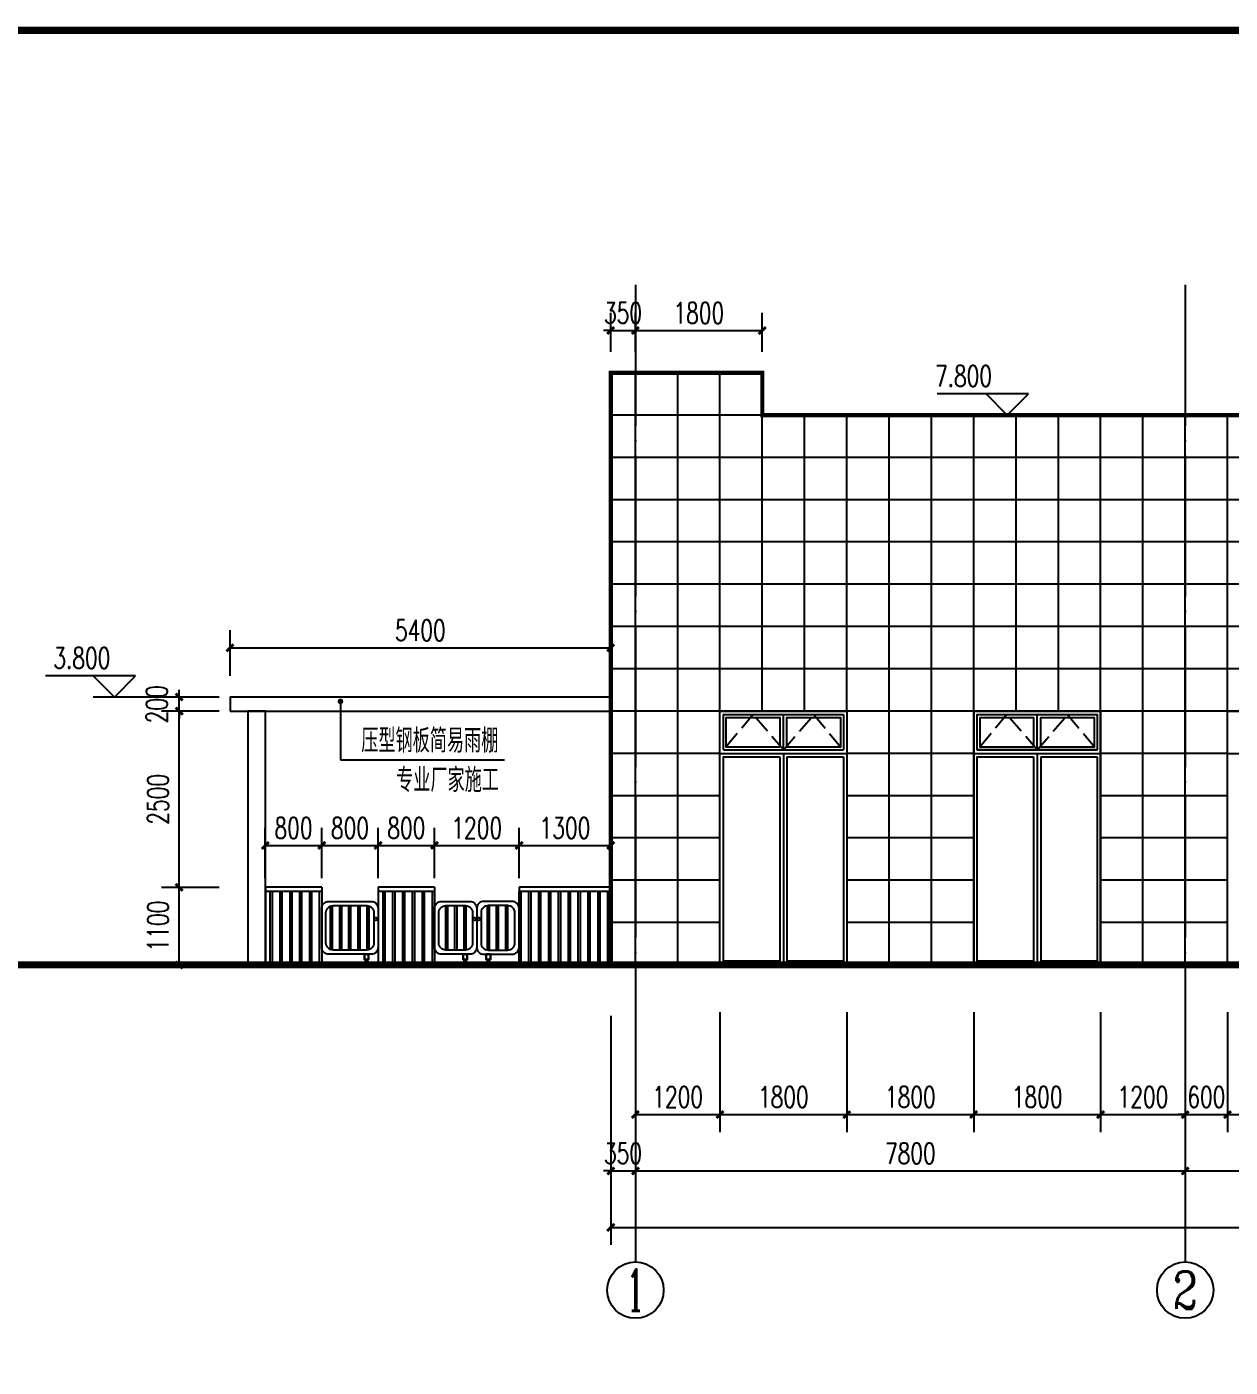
# Model space of a CAD drawing. Extents: x 63793 to 231107, y 20849 to 337643.
# Drawn here: x 134365 to 151437, y 188275 to 207292 of the extents above; entities that cross this region are included whole.
import ezdxf
from ezdxf.enums import TextEntityAlignment as Align

# ---------------------------------------------------------------- set-up
doc = ezdxf.new("R2010")
doc.units = 0
doc.header["$LTSCALE"] = 1000
doc.header["$MEASUREMENT"] = 0
doc.linetypes.add('DASH', pattern=[0.35, 0.25, -0.1])
doc.linetypes.add('DOTE', pattern=[2.42, 2, -0.2, 0.02, -0.2])
for name, color, linetype in [('AXIS', 3, 'Continuous'), ('AXIS_TEXT', 7, 'Continuous'), ('DIM_ELEV', 3, 'Continuous'), ('DIM_LEAD', 3, 'Continuous'), ('DOTE', 1, 'DOTE'), ('PUB_DIM', 3, 'Continuous'), ('PUB_TEXT', 7, 'Continuous'), ('PUB_TITLE', 4, 'Continuous'), ('S_E_STAIR', 4, 'Continuous'), ('SPACE_HATCH', 8, 'Continuous'), ('STAIR', 2, 'Continuous'), ('新块$0$WINDOW', 4, 'Continuous'), ('网格', 144, 'Continuous'), ('装修线', 153, 'Continuous')]:
    doc.layers.add(name, color=color, linetype=linetype)
doc.styles.add('_TCH_AXIS', font='COMPLEX', dxfattribs={"bigfont": 'GBCBIG'})
doc.styles.add('_TCH_DIM', font='SIMPLEX', dxfattribs={"bigfont": 'GBCBIG'})
doc.styles.add('_TCH_DIM_T3', font='SIMPLEX', dxfattribs={"width": 0.705882, "bigfont": 'GBCBIG'})
doc.styles.add('DIM_FONT', font='SIMPLEX', dxfattribs={"width": 0.7, "bigfont": 'GBCBIG'})
doc.dimstyles.new('_TCH_ARCH&&100', dxfattribs={"dimtxt": 297.5, "dimasz": 100, "dimexe": 250, "dimexo": 300, "dimgap": 100, "dimtad": 1, "dimdec": 0, "dimzin": 0, "dimdsep": 46, "dimtxsty": '_TCH_DIM_T3', "dimblk": 'ARCHTICK', "dimcen": 0.09, "dimclrt": 7, "dimazin": 2, "dimtfac": 1, "dimtdec": 0, "dimtix": 1, "dimtmove": 2, "dimatfit": 3, "dimfxl": 0, "dimtolj": 1, "dimtzin": 0, "dimarcsym": 0})
doc.dimstyles.new('DIMN', dxfattribs={"dimtxt": 300, "dimasz": 100, "dimexe": 250, "dimexo": 300, "dimgap": 150, "dimtad": 1, "dimdec": 0, "dimzin": 0, "dimdsep": 46, "dimtxsty": 'DIM_FONT', "dimblk": 'ARCHTICK', "dimcen": 0.09, "dimclrt": 7, "dimazin": 2, "dimtfac": 1, "dimtdec": 0, "dimtix": 1, "dimtmove": 2, "dimatfit": 3, "dimfxl": 0, "dimtolj": 1, "dimtzin": 0, "dimarcsym": 0})

# ---------------------------------------------------------------- blocks, each defined once
blk = doc.blocks.new('_ArchTick')
at = {"color": 0, "linetype": 'ByBlock', "const_width": 0.4}
blk.add_lwpolyline([(-0.5, -0.5), (0.5, 0.5)], dxfattribs=at)
blk = doc.blocks.new('*D1408')
at = {"layer": 'Defpoints', "color": 0, "transparency": 16777216}
for p in [(136527, 195083), (137394, 195083), (137394, 193983)]:
    blk.add_point(p, dxfattribs=at)
at = {"layer": 'PUB_DIM', "color": 0, "lineweight": -2, "transparency": 16777216}
for p, q in [((137094, 195083), (136277, 195083)), ((136527, 193983), (136527, 195083)), ((137094, 193983), (136277, 193983))]:
    blk.add_line(p, q, dxfattribs=at)
at = {"layer": 'PUB_DIM', "color": 0, "lineweight": -2, "transparency": 16777216, "xscale": 100, "yscale": 100, "zscale": 100}
for p, rotation in [((136527, 195083), 90), ((136527, 193983), 270)]:
    blk.add_blockref('_ArchTick', p, dxfattribs=dict(at, rotation=rotation))
at = {"layer": 'PUB_DIM', "color": 7, "transparency": 16777216, "insert": (136227, 194533), "char_height": 300, "attachment_point": 5, "rotation": 90, "style": 'DIM_FONT'}
blk.add_mtext('\\A1;1100', dxfattribs=at)
blk = doc.blocks.new('*D1409')
at = {"layer": 'Defpoints', "color": 0, "transparency": 16777216}
for p in [(136527, 197583), (137394, 197583), (137394, 195083)]:
    blk.add_point(p, dxfattribs=at)
at = {"layer": 'PUB_DIM', "color": 0, "lineweight": -2, "transparency": 16777216}
for p, q in [((137094, 197583), (136277, 197583)), ((136527, 195083), (136527, 197583)), ((137094, 195083), (136277, 195083))]:
    blk.add_line(p, q, dxfattribs=at)
at = {"layer": 'PUB_DIM', "color": 0, "lineweight": -2, "transparency": 16777216, "xscale": 100, "yscale": 100, "zscale": 100}
for p, rotation in [((136527, 197583), 90), ((136527, 195083), 270)]:
    blk.add_blockref('_ArchTick', p, dxfattribs=dict(at, rotation=rotation))
at = {"layer": 'PUB_DIM', "color": 7, "transparency": 16777216, "insert": (136227, 196333), "char_height": 300, "attachment_point": 5, "rotation": 90, "style": 'DIM_FONT'}
blk.add_mtext('\\A1;2500', dxfattribs=at)
blk = doc.blocks.new('*D1410')
at = {"layer": 'Defpoints', "color": 0, "transparency": 16777216}
for p in [(136527, 197783), (137394, 197783), (137394, 197583)]:
    blk.add_point(p, dxfattribs=at)
at = {"layer": 'PUB_DIM', "color": 0, "lineweight": -2, "transparency": 16777216}
for p, q in [((137094, 197783), (136277, 197783)), ((136527, 197783), (136527, 197883)), ((136527, 197583), (136527, 197783)), ((137094, 197583), (136277, 197583)), ((136527, 197583), (136527, 197483))]:
    blk.add_line(p, q, dxfattribs=at)
at = {"layer": 'PUB_DIM', "color": 0, "lineweight": -2, "transparency": 16777216, "xscale": 100, "yscale": 100, "zscale": 100}
for p, rotation in [((136527, 197783), 270), ((136527, 197583), 90)]:
    blk.add_blockref('_ArchTick', p, dxfattribs=dict(at, rotation=rotation))
at = {"layer": 'PUB_DIM', "color": 7, "transparency": 16777216, "insert": (136210, 197681), "char_height": 300, "attachment_point": 5, "rotation": 90, "style": 'DIM_FONT'}
blk.add_mtext('\\A1;200', dxfattribs=at)
blk = doc.blocks.new('*D708')
at = {"layer": 'Defpoints', "color": 0, "transparency": 16777216}
for p in [(144799, 202982), (142999, 202383), (144799, 202383)]:
    blk.add_point(p, dxfattribs=at)
at = {"layer": 'PUB_DIM', "color": 0, "lineweight": -2, "transparency": 16777216}
for p, q in [((142999, 202683), (142999, 203232)), ((144799, 202683), (144799, 203232)), ((142999, 202982), (144799, 202982))]:
    blk.add_line(p, q, dxfattribs=at)
at = {"layer": 'PUB_DIM', "color": 0, "lineweight": -2, "transparency": 16777216, "xscale": 100, "yscale": 100, "zscale": 100, "rotation": 180}
blk.add_blockref('_ArchTick', (142999, 202982), dxfattribs=at)
at = {"layer": 'PUB_DIM', "color": 0, "lineweight": -2, "transparency": 16777216, "xscale": 100, "yscale": 100, "zscale": 100}
blk.add_blockref('_ArchTick', (144799, 202982), dxfattribs=at)
at = {"layer": 'PUB_DIM', "color": 7, "transparency": 16777216, "insert": (143899, 203231), "char_height": 297.5, "attachment_point": 5, "style": '_TCH_DIM_T3'}
blk.add_mtext('\\A1;1800', dxfattribs=at)
blk = doc.blocks.new('*D709')
at = {"layer": 'Defpoints', "color": 0, "transparency": 16777216}
for p in [(142999, 202982), (142649, 202383), (142999, 202383)]:
    blk.add_point(p, dxfattribs=at)
at = {"layer": 'PUB_DIM', "color": 0, "lineweight": -2, "transparency": 16777216}
for p, q in [((142649, 202683), (142649, 203232)), ((142999, 202683), (142999, 203232)), ((142649, 202982), (142549, 202982)), ((142649, 202982), (142999, 202982)), ((142999, 202982), (143099, 202982))]:
    blk.add_line(p, q, dxfattribs=at)
at = {"layer": 'PUB_DIM', "color": 0, "lineweight": -2, "transparency": 16777216, "xscale": 100, "yscale": 100, "zscale": 100}
blk.add_blockref('_ArchTick', (142649, 202982), dxfattribs=at)
at = {"layer": 'PUB_DIM', "color": 0, "lineweight": -2, "transparency": 16777216, "xscale": 100, "yscale": 100, "zscale": 100, "rotation": 180}
blk.add_blockref('_ArchTick', (142999, 202982), dxfattribs=at)
at = {"layer": 'PUB_DIM', "color": 7, "transparency": 16777216, "insert": (142824, 203231), "char_height": 297.5, "attachment_point": 5, "style": '_TCH_DIM_T3'}
blk.add_mtext('\\A1;350', dxfattribs=at)
blk = doc.blocks.new('*D753')
at = {"layer": 'Defpoints', "color": 0, "transparency": 16777216}
for p in [(138549, 195678), (137749, 194911), (138549, 194911)]:
    blk.add_point(p, dxfattribs=at)
at = {"layer": 'PUB_DIM', "color": 0, "lineweight": -2, "transparency": 16777216}
for p, q in [((137749, 195211), (137749, 195928)), ((138549, 195211), (138549, 195928)), ((137749, 195678), (138549, 195678))]:
    blk.add_line(p, q, dxfattribs=at)
at = {"layer": 'PUB_DIM', "color": 0, "lineweight": -2, "transparency": 16777216, "xscale": 100, "yscale": 100, "zscale": 100, "rotation": 180}
blk.add_blockref('_ArchTick', (137749, 195678), dxfattribs=at)
at = {"layer": 'PUB_DIM', "color": 0, "lineweight": -2, "transparency": 16777216, "xscale": 100, "yscale": 100, "zscale": 100}
blk.add_blockref('_ArchTick', (138549, 195678), dxfattribs=at)
at = {"layer": 'PUB_DIM', "color": 7, "transparency": 16777216, "insert": (138149, 195926), "char_height": 297.5, "attachment_point": 5, "style": '_TCH_DIM_T3'}
blk.add_mtext('\\A1;800', dxfattribs=at)
blk = doc.blocks.new('*D754')
at = {"layer": 'Defpoints', "color": 0, "transparency": 16777216}
for p in [(139349, 195678), (138549, 194911), (139349, 194911)]:
    blk.add_point(p, dxfattribs=at)
at = {"layer": 'PUB_DIM', "color": 0, "lineweight": -2, "transparency": 16777216}
for p, q in [((138549, 195211), (138549, 195928)), ((139349, 195211), (139349, 195928)), ((138549, 195678), (139349, 195678))]:
    blk.add_line(p, q, dxfattribs=at)
at = {"layer": 'PUB_DIM', "color": 0, "lineweight": -2, "transparency": 16777216, "xscale": 100, "yscale": 100, "zscale": 100, "rotation": 180}
blk.add_blockref('_ArchTick', (138549, 195678), dxfattribs=at)
at = {"layer": 'PUB_DIM', "color": 0, "lineweight": -2, "transparency": 16777216, "xscale": 100, "yscale": 100, "zscale": 100}
blk.add_blockref('_ArchTick', (139349, 195678), dxfattribs=at)
at = {"layer": 'PUB_DIM', "color": 7, "transparency": 16777216, "insert": (138949, 195926), "char_height": 297.5, "attachment_point": 5, "style": '_TCH_DIM_T3'}
blk.add_mtext('\\A1;800', dxfattribs=at)
blk = doc.blocks.new('*D755')
at = {"layer": 'Defpoints', "color": 0, "transparency": 16777216}
for p in [(140149, 195678), (139349, 194911), (140149, 194911)]:
    blk.add_point(p, dxfattribs=at)
at = {"layer": 'PUB_DIM', "color": 0, "lineweight": -2, "transparency": 16777216}
for p, q in [((139349, 195211), (139349, 195928)), ((140149, 195211), (140149, 195928)), ((139349, 195678), (140149, 195678))]:
    blk.add_line(p, q, dxfattribs=at)
at = {"layer": 'PUB_DIM', "color": 0, "lineweight": -2, "transparency": 16777216, "xscale": 100, "yscale": 100, "zscale": 100, "rotation": 180}
blk.add_blockref('_ArchTick', (139349, 195678), dxfattribs=at)
at = {"layer": 'PUB_DIM', "color": 0, "lineweight": -2, "transparency": 16777216, "xscale": 100, "yscale": 100, "zscale": 100}
blk.add_blockref('_ArchTick', (140149, 195678), dxfattribs=at)
at = {"layer": 'PUB_DIM', "color": 7, "transparency": 16777216, "insert": (139749, 195926), "char_height": 297.5, "attachment_point": 5, "style": '_TCH_DIM_T3'}
blk.add_mtext('\\A1;800', dxfattribs=at)
blk = doc.blocks.new('*D756')
at = {"layer": 'Defpoints', "color": 0, "transparency": 16777216}
for p in [(141349, 195678), (140149, 194911), (141349, 194911)]:
    blk.add_point(p, dxfattribs=at)
at = {"layer": 'PUB_DIM', "color": 0, "lineweight": -2, "transparency": 16777216}
for p, q in [((140149, 195211), (140149, 195928)), ((141349, 195211), (141349, 195928)), ((140149, 195678), (141349, 195678))]:
    blk.add_line(p, q, dxfattribs=at)
at = {"layer": 'PUB_DIM', "color": 0, "lineweight": -2, "transparency": 16777216, "xscale": 100, "yscale": 100, "zscale": 100, "rotation": 180}
blk.add_blockref('_ArchTick', (140149, 195678), dxfattribs=at)
at = {"layer": 'PUB_DIM', "color": 0, "lineweight": -2, "transparency": 16777216, "xscale": 100, "yscale": 100, "zscale": 100}
blk.add_blockref('_ArchTick', (141349, 195678), dxfattribs=at)
at = {"layer": 'PUB_DIM', "color": 7, "transparency": 16777216, "insert": (140749, 195926), "char_height": 297.5, "attachment_point": 5, "style": '_TCH_DIM_T3'}
blk.add_mtext('\\A1;1200', dxfattribs=at)
blk = doc.blocks.new('*D757')
at = {"layer": 'Defpoints', "color": 0, "transparency": 16777216}
for p in [(142649, 195678), (141349, 194911), (142649, 194911)]:
    blk.add_point(p, dxfattribs=at)
at = {"layer": 'PUB_DIM', "color": 0, "lineweight": -2, "transparency": 16777216}
for p, q in [((141349, 195211), (141349, 195928)), ((142649, 195211), (142649, 195928)), ((141349, 195678), (142649, 195678))]:
    blk.add_line(p, q, dxfattribs=at)
at = {"layer": 'PUB_DIM', "color": 0, "lineweight": -2, "transparency": 16777216, "xscale": 100, "yscale": 100, "zscale": 100, "rotation": 180}
blk.add_blockref('_ArchTick', (141349, 195678), dxfattribs=at)
at = {"layer": 'PUB_DIM', "color": 0, "lineweight": -2, "transparency": 16777216, "xscale": 100, "yscale": 100, "zscale": 100}
blk.add_blockref('_ArchTick', (142649, 195678), dxfattribs=at)
at = {"layer": 'PUB_DIM', "color": 7, "transparency": 16777216, "insert": (141999, 195926), "char_height": 297.5, "attachment_point": 5, "style": '_TCH_DIM_T3'}
blk.add_mtext('\\A1;1300', dxfattribs=at)
blk = doc.blocks.new('*D758')
at = {"layer": 'Defpoints', "color": 0, "transparency": 16777216}
for p in [(142649, 198480), (137249, 197783), (142649, 197783)]:
    blk.add_point(p, dxfattribs=at)
at = {"layer": 'PUB_DIM', "color": 0, "lineweight": -2, "transparency": 16777216}
for p, q in [((137249, 198083), (137249, 198730)), ((142649, 198083), (142649, 198730)), ((137249, 198480), (142649, 198480))]:
    blk.add_line(p, q, dxfattribs=at)
at = {"layer": 'PUB_DIM', "color": 0, "lineweight": -2, "transparency": 16777216, "xscale": 100, "yscale": 100, "zscale": 100, "rotation": 180}
blk.add_blockref('_ArchTick', (137249, 198480), dxfattribs=at)
at = {"layer": 'PUB_DIM', "color": 0, "lineweight": -2, "transparency": 16777216, "xscale": 100, "yscale": 100, "zscale": 100}
blk.add_blockref('_ArchTick', (142649, 198480), dxfattribs=at)
at = {"layer": 'PUB_DIM', "color": 7, "transparency": 16777216, "insert": (139949, 198729), "char_height": 297.5, "attachment_point": 5, "style": '_TCH_DIM_T3'}
blk.add_mtext('\\A1;5400', dxfattribs=at)
blk = doc.blocks.new('*D1088')
at = {"layer": 'Defpoints', "color": 0, "transparency": 16777216}
for p in [(151399, 193613), (153199, 193613), (153199, 191859)]:
    blk.add_point(p, dxfattribs=at)
at = {"layer": 'PUB_DIM', "color": 0, "lineweight": -2, "transparency": 16777216}
for p, q in [((151399, 193313), (151399, 191609)), ((153199, 193313), (153199, 191609)), ((151399, 191859), (153199, 191859))]:
    blk.add_line(p, q, dxfattribs=at)
at = {"layer": 'PUB_DIM', "color": 0, "lineweight": -2, "transparency": 16777216, "xscale": 100, "yscale": 100, "zscale": 100, "rotation": 180}
blk.add_blockref('_ArchTick', (151399, 191859), dxfattribs=at)
at = {"layer": 'PUB_DIM', "color": 0, "lineweight": -2, "transparency": 16777216, "xscale": 100, "yscale": 100, "zscale": 100}
blk.add_blockref('_ArchTick', (153199, 191859), dxfattribs=at)
at = {"layer": 'PUB_DIM', "color": 7, "transparency": 16777216, "insert": (152299, 192107), "char_height": 297.5, "attachment_point": 5, "style": '_TCH_DIM_T3'}
blk.add_mtext('\\A1;1800', dxfattribs=at)
blk = doc.blocks.new('*D1089')
at = {"layer": 'Defpoints', "color": 0, "transparency": 16777216}
for p in [(150799, 193613), (151399, 193613), (151399, 191859)]:
    blk.add_point(p, dxfattribs=at)
at = {"layer": 'PUB_DIM', "color": 0, "lineweight": -2, "transparency": 16777216}
for p, q in [((150799, 193313), (150799, 191609)), ((151399, 193313), (151399, 191609)), ((150799, 191859), (150699, 191859)), ((150799, 191859), (151399, 191859)), ((151399, 191859), (151499, 191859))]:
    blk.add_line(p, q, dxfattribs=at)
at = {"layer": 'PUB_DIM', "color": 0, "lineweight": -2, "transparency": 16777216, "xscale": 100, "yscale": 100, "zscale": 100}
blk.add_blockref('_ArchTick', (150799, 191859), dxfattribs=at)
at = {"layer": 'PUB_DIM', "color": 0, "lineweight": -2, "transparency": 16777216, "xscale": 100, "yscale": 100, "zscale": 100, "rotation": 180}
blk.add_blockref('_ArchTick', (151399, 191859), dxfattribs=at)
at = {"layer": 'PUB_DIM', "color": 7, "transparency": 16777216, "insert": (151099, 192107), "char_height": 297.5, "attachment_point": 5, "style": '_TCH_DIM_T3'}
blk.add_mtext('\\A1;600', dxfattribs=at)
blk = doc.blocks.new('*D1090')
at = {"layer": 'Defpoints', "color": 0, "transparency": 16777216}
for p in [(149599, 193613), (150799, 193613), (150799, 191859)]:
    blk.add_point(p, dxfattribs=at)
at = {"layer": 'PUB_DIM', "color": 0, "lineweight": -2, "transparency": 16777216}
for p, q in [((149599, 193313), (149599, 191609)), ((150799, 193313), (150799, 191609)), ((149599, 191859), (150799, 191859))]:
    blk.add_line(p, q, dxfattribs=at)
at = {"layer": 'PUB_DIM', "color": 0, "lineweight": -2, "transparency": 16777216, "xscale": 100, "yscale": 100, "zscale": 100, "rotation": 180}
blk.add_blockref('_ArchTick', (149599, 191859), dxfattribs=at)
at = {"layer": 'PUB_DIM', "color": 0, "lineweight": -2, "transparency": 16777216, "xscale": 100, "yscale": 100, "zscale": 100}
blk.add_blockref('_ArchTick', (150799, 191859), dxfattribs=at)
at = {"layer": 'PUB_DIM', "color": 7, "transparency": 16777216, "insert": (150199, 192107), "char_height": 297.5, "attachment_point": 5, "style": '_TCH_DIM_T3'}
blk.add_mtext('\\A1;1200', dxfattribs=at)
blk = doc.blocks.new('*D1091')
at = {"layer": 'Defpoints', "color": 0, "transparency": 16777216}
for p in [(147799, 193613), (149599, 193613), (149599, 191859)]:
    blk.add_point(p, dxfattribs=at)
at = {"layer": 'PUB_DIM', "color": 0, "lineweight": -2, "transparency": 16777216}
for p, q in [((147799, 193313), (147799, 191609)), ((149599, 193313), (149599, 191609)), ((147799, 191859), (149599, 191859))]:
    blk.add_line(p, q, dxfattribs=at)
at = {"layer": 'PUB_DIM', "color": 0, "lineweight": -2, "transparency": 16777216, "xscale": 100, "yscale": 100, "zscale": 100, "rotation": 180}
blk.add_blockref('_ArchTick', (147799, 191859), dxfattribs=at)
at = {"layer": 'PUB_DIM', "color": 0, "lineweight": -2, "transparency": 16777216, "xscale": 100, "yscale": 100, "zscale": 100}
blk.add_blockref('_ArchTick', (149599, 191859), dxfattribs=at)
at = {"layer": 'PUB_DIM', "color": 7, "transparency": 16777216, "insert": (148699, 192107), "char_height": 297.5, "attachment_point": 5, "style": '_TCH_DIM_T3'}
blk.add_mtext('\\A1;1800', dxfattribs=at)
blk = doc.blocks.new('*D1092')
at = {"layer": 'Defpoints', "color": 0, "transparency": 16777216}
for p in [(145999, 193613), (147799, 193613), (147799, 191859)]:
    blk.add_point(p, dxfattribs=at)
at = {"layer": 'PUB_DIM', "color": 0, "lineweight": -2, "transparency": 16777216}
for p, q in [((145999, 193313), (145999, 191609)), ((147799, 193313), (147799, 191609)), ((145999, 191859), (147799, 191859))]:
    blk.add_line(p, q, dxfattribs=at)
at = {"layer": 'PUB_DIM', "color": 0, "lineweight": -2, "transparency": 16777216, "xscale": 100, "yscale": 100, "zscale": 100, "rotation": 180}
blk.add_blockref('_ArchTick', (145999, 191859), dxfattribs=at)
at = {"layer": 'PUB_DIM', "color": 0, "lineweight": -2, "transparency": 16777216, "xscale": 100, "yscale": 100, "zscale": 100}
blk.add_blockref('_ArchTick', (147799, 191859), dxfattribs=at)
at = {"layer": 'PUB_DIM', "color": 7, "transparency": 16777216, "insert": (146899, 192107), "char_height": 297.5, "attachment_point": 5, "style": '_TCH_DIM_T3'}
blk.add_mtext('\\A1;1800', dxfattribs=at)
blk = doc.blocks.new('*D1093')
at = {"layer": 'Defpoints', "color": 0, "transparency": 16777216}
for p in [(144199, 193613), (145999, 193613), (145999, 191859)]:
    blk.add_point(p, dxfattribs=at)
at = {"layer": 'PUB_DIM', "color": 0, "lineweight": -2, "transparency": 16777216}
for p, q in [((144199, 193313), (144199, 191609)), ((145999, 193313), (145999, 191609)), ((144199, 191859), (145999, 191859))]:
    blk.add_line(p, q, dxfattribs=at)
at = {"layer": 'PUB_DIM', "color": 0, "lineweight": -2, "transparency": 16777216, "xscale": 100, "yscale": 100, "zscale": 100, "rotation": 180}
blk.add_blockref('_ArchTick', (144199, 191859), dxfattribs=at)
at = {"layer": 'PUB_DIM', "color": 0, "lineweight": -2, "transparency": 16777216, "xscale": 100, "yscale": 100, "zscale": 100}
blk.add_blockref('_ArchTick', (145999, 191859), dxfattribs=at)
at = {"layer": 'PUB_DIM', "color": 7, "transparency": 16777216, "insert": (145099, 192107), "char_height": 297.5, "attachment_point": 5, "style": '_TCH_DIM_T3'}
blk.add_mtext('\\A1;1800', dxfattribs=at)
blk = doc.blocks.new('*D1094')
at = {"layer": 'Defpoints', "color": 0, "transparency": 16777216}
for p in [(142999, 193613), (144199, 193613), (144199, 191859)]:
    blk.add_point(p, dxfattribs=at)
at = {"layer": 'PUB_DIM', "color": 0, "lineweight": -2, "transparency": 16777216}
for p, q in [((142999, 193313), (142999, 191609)), ((144199, 193313), (144199, 191609)), ((142999, 191859), (144199, 191859))]:
    blk.add_line(p, q, dxfattribs=at)
at = {"layer": 'PUB_DIM', "color": 0, "lineweight": -2, "transparency": 16777216, "xscale": 100, "yscale": 100, "zscale": 100, "rotation": 180}
blk.add_blockref('_ArchTick', (142999, 191859), dxfattribs=at)
at = {"layer": 'PUB_DIM', "color": 0, "lineweight": -2, "transparency": 16777216, "xscale": 100, "yscale": 100, "zscale": 100}
blk.add_blockref('_ArchTick', (144199, 191859), dxfattribs=at)
at = {"layer": 'PUB_DIM', "color": 7, "transparency": 16777216, "insert": (143599, 192107), "char_height": 297.5, "attachment_point": 5, "style": '_TCH_DIM_T3'}
blk.add_mtext('\\A1;1200', dxfattribs=at)
blk = doc.blocks.new('*D1095')
at = {"layer": 'AXIS', "color": 0, "lineweight": -2, "transparency": 16777216}
for p, q in [((142649, 193259), (142649, 190809)), ((142999, 193259), (142999, 190809)), ((142649, 191059), (142549, 191059)), ((142649, 191059), (142999, 191059)), ((142999, 191059), (143099, 191059))]:
    blk.add_line(p, q, dxfattribs=at)
at = {"layer": 'Defpoints', "color": 0, "transparency": 16777216}
for p in [(142649, 193559), (142999, 193559), (142999, 191059)]:
    blk.add_point(p, dxfattribs=at)
at = {"layer": 'AXIS', "color": 0, "lineweight": -2, "transparency": 16777216, "xscale": 100, "yscale": 100, "zscale": 100}
blk.add_blockref('_ArchTick', (142649, 191059), dxfattribs=at)
at = {"layer": 'AXIS', "color": 0, "lineweight": -2, "transparency": 16777216, "xscale": 100, "yscale": 100, "zscale": 100, "rotation": 180}
blk.add_blockref('_ArchTick', (142999, 191059), dxfattribs=at)
at = {"layer": 'AXIS', "color": 7, "transparency": 16777216, "insert": (142824, 191307), "char_height": 297.5, "attachment_point": 5, "style": '_TCH_DIM_T3'}
blk.add_mtext('\\A1;350', dxfattribs=at)
blk = doc.blocks.new('*D1096')
at = {"layer": 'AXIS', "color": 0, "lineweight": -2, "transparency": 16777216}
for p, q in [((142999, 193259), (142999, 190809)), ((150799, 193259), (150799, 190809)), ((142999, 191059), (150799, 191059))]:
    blk.add_line(p, q, dxfattribs=at)
at = {"layer": 'Defpoints', "color": 0, "transparency": 16777216}
for p in [(142999, 193559), (150799, 193559), (150799, 191059)]:
    blk.add_point(p, dxfattribs=at)
at = {"layer": 'AXIS', "color": 0, "lineweight": -2, "transparency": 16777216, "xscale": 100, "yscale": 100, "zscale": 100, "rotation": 180}
blk.add_blockref('_ArchTick', (142999, 191059), dxfattribs=at)
at = {"layer": 'AXIS', "color": 0, "lineweight": -2, "transparency": 16777216, "xscale": 100, "yscale": 100, "zscale": 100}
blk.add_blockref('_ArchTick', (150799, 191059), dxfattribs=at)
at = {"layer": 'AXIS', "color": 7, "transparency": 16777216, "insert": (146899, 191307), "char_height": 297.5, "attachment_point": 5, "style": '_TCH_DIM_T3'}
blk.add_mtext('\\A1;7800', dxfattribs=at)
blk = doc.blocks.new('*D1097')
at = {"layer": 'AXIS', "color": 0, "lineweight": -2, "transparency": 16777216}
for p, q in [((150799, 193259), (150799, 190809)), ((158599, 193259), (158599, 190809)), ((150799, 191059), (158599, 191059))]:
    blk.add_line(p, q, dxfattribs=at)
at = {"layer": 'Defpoints', "color": 0, "transparency": 16777216}
for p in [(150799, 193559), (158599, 193559), (158599, 191059)]:
    blk.add_point(p, dxfattribs=at)
at = {"layer": 'AXIS', "color": 0, "lineweight": -2, "transparency": 16777216, "xscale": 100, "yscale": 100, "zscale": 100, "rotation": 180}
blk.add_blockref('_ArchTick', (150799, 191059), dxfattribs=at)
at = {"layer": 'AXIS', "color": 0, "lineweight": -2, "transparency": 16777216, "xscale": 100, "yscale": 100, "zscale": 100}
blk.add_blockref('_ArchTick', (158599, 191059), dxfattribs=at)
at = {"layer": 'AXIS', "color": 7, "transparency": 16777216, "insert": (154699, 191307), "char_height": 297.5, "attachment_point": 5, "style": '_TCH_DIM_T3'}
blk.add_mtext('\\A1;7800', dxfattribs=at)
blk = doc.blocks.new('*D1104')
at = {"layer": 'AXIS', "color": 0, "lineweight": -2, "transparency": 16777216}
for p, q in [((142649, 193259), (142649, 190009)), ((204549, 193259), (204549, 190009)), ((142649, 190259), (204549, 190259))]:
    blk.add_line(p, q, dxfattribs=at)
at = {"layer": 'Defpoints', "color": 0, "transparency": 16777216}
for p in [(142649, 193559), (204549, 193559), (204549, 190259)]:
    blk.add_point(p, dxfattribs=at)
at = {"layer": 'AXIS', "color": 0, "lineweight": -2, "transparency": 16777216, "xscale": 100, "yscale": 100, "zscale": 100, "rotation": 180}
blk.add_blockref('_ArchTick', (142649, 190259), dxfattribs=at)
at = {"layer": 'AXIS', "color": 0, "lineweight": -2, "transparency": 16777216, "xscale": 100, "yscale": 100, "zscale": 100}
blk.add_blockref('_ArchTick', (204549, 190259), dxfattribs=at)
at = {"layer": 'AXIS', "color": 7, "transparency": 16777216, "insert": (173599, 190507), "char_height": 297.5, "attachment_point": 5, "style": '_TCH_DIM_T3'}
blk.add_mtext('\\A1;61900', dxfattribs=at)

msp = doc.modelspace()

# ---------------------------------------------------------------- linework, layer by layer
for p, q in [((144799.3, 202383.4), (142649.3, 202383.4)), ((142649.3, 202383.4), (142649.3, 193983.4)), ((166049.3, 201783.4), (144799.3, 201783.4))]:
    msp.add_line(p, q)
at = {"const_width": 100}
msp.add_lwpolyline([(128438.5, 193983.4), (204549.3, 193983.4)], dxfattribs=at)
at = {"layer": 'AXIS'}
for p, q in [((142999.3, 193558.6), (142999.3, 189768.5)), ((150799.3, 193558.6), (150799.3, 189768.5))]:
    msp.add_line(p, q, dxfattribs=at)
for centre in [(142999.3, 189368.5), (150799.3, 189368.5)]:
    msp.add_circle(centre, 400, dxfattribs=at)
at = {"layer": 'DIM_ELEV'}
for p, q in [((148575.1, 202083.4), (147279, 202083.4)), ((148275.1, 201783.4), (147975.1, 202083.4)), ((148275.1, 201783.4), (148575.1, 202083.4)), ((135907.9, 198083.4), (134631.4, 198083.4)), ((135607.9, 197783.4), (135307.9, 198083.4)), ((135607.9, 197783.4), (135907.9, 198083.4)), ((136307.9, 197783.4), (135307.9, 197783.4))]:
    msp.add_line(p, q, dxfattribs=at)
at = {"layer": 'DIM_LEAD'}
for p, q in [((138814.6, 197721.5), (138814.6, 196890.7)), ((138814.6, 196890.7), (141144.2, 196890.7))]:
    msp.add_line(p, q, dxfattribs=at)
at = {"layer": 'DIM_LEAD', "const_width": 40}
msp.add_lwpolyline([(138814.6, 197741.5, 1), (138814.6, 197701.5, 1)], format="xyb", close=True, dxfattribs=at)
at = {"layer": 'DOTE', "linetype": 'DOTE'}
for p, q in [((142999.3, 203629.4), (142999.3, 192012.3)), ((150799.3, 203629.4), (150799.3, 192012.3))]:
    msp.add_line(p, q, dxfattribs=at)
at = {"layer": 'PUB_TITLE', "const_width": 100}
msp.add_lwpolyline([(127337.4, 167242.4), (213037.4, 167242.4), (213037.4, 207242.4), (127337.4, 207242.4)], close=True, dxfattribs=at)
at = {"layer": 'S_E_STAIR'}
for p, q in [((138549.3, 195083.4), (137749.3, 195083.4)), ((137749.3, 195083.4), (137749.3, 193983.4)), ((138549.3, 195023.4), (137749.3, 195023.4)), ((137819.3, 193983.4), (137819.3, 195023.4)), ((137849.3, 193983.4), (137849.3, 195023.4)), ((137959.3, 193983.4), (137959.3, 195023.4)), ((137989.3, 193983.4), (137989.3, 195023.4)), ((138099.3, 193983.4), (138099.3, 195023.4)), ((138129.3, 193983.4), (138129.3, 195023.4)), ((138239.3, 193983.4), (138239.3, 195023.4)), ((138269.3, 193983.4), (138269.3, 195023.4)), ((138379.3, 193983.4), (138379.3, 195023.4)), ((138409.3, 193983.4), (138409.3, 195023.4)), ((138519.3, 193983.4), (138519.3, 195023.4)), ((138549.3, 195083.4), (138549.3, 193983.4)), ((140149.3, 195083.4), (139349.3, 195083.4)), ((139349.3, 195083.4), (139349.3, 193983.4)), ((140149.3, 195023.4), (139349.3, 195023.4)), ((139419.3, 193983.4), (139419.3, 195023.4)), ((139449.3, 193983.4), (139449.3, 195023.4)), ((139559.3, 193983.4), (139559.3, 195023.4)), ((139589.3, 193983.4), (139589.3, 195023.4)), ((139699.3, 193983.4), (139699.3, 195023.4)), ((139729.3, 193983.4), (139729.3, 195023.4)), ((139839.3, 193983.4), (139839.3, 195023.4)), ((139869.3, 193983.4), (139869.3, 195023.4)), ((139979.3, 193983.4), (139979.3, 195023.4)), ((140009.3, 193983.4), (140009.3, 195023.4)), ((140119.3, 193983.4), (140119.3, 195023.4)), ((140149.3, 195083.4), (140149.3, 193983.4)), ((142649.3, 195083.4), (141349.3, 195083.4)), ((141349.3, 195083.4), (141349.3, 195023.4)), ((141349.3, 193983.4), (141349.3, 195023.4)), ((142649.3, 195023.4), (141349.3, 195023.4)), ((141379.3, 193983.4), (141379.3, 195023.4)), ((141489.3, 193983.4), (141489.3, 195023.4)), ((141519.3, 193983.4), (141519.3, 195023.4)), ((141629.3, 193983.4), (141629.3, 195023.4)), ((141659.3, 193983.4), (141659.3, 195023.4)), ((141769.3, 193983.4), (141769.3, 195023.4)), ((141799.3, 193983.4), (141799.3, 195023.4)), ((141909.3, 193983.4), (141909.3, 195023.4)), ((141939.3, 193983.4), (141939.3, 195023.4)), ((142049.3, 193983.4), (142049.3, 195023.4)), ((142079.3, 193983.4), (142079.3, 195023.4)), ((142189.3, 193983.4), (142189.3, 195023.4)), ((142219.3, 193983.4), (142219.3, 195023.4)), ((142329.3, 193983.4), (142329.3, 195023.4)), ((142359.3, 193983.4), (142359.3, 195023.4)), ((142469.3, 193983.4), (142469.3, 195023.4)), ((142499.3, 193983.4), (142499.3, 195023.4)), ((142609.3, 193983.4), (142609.3, 195023.4)), ((142639.3, 193983.4), (142639.3, 195023.4)), ((138674.3, 194193.9), (138674.3, 194817.1)), ((138704.3, 194193.4), (138704.3, 194823.4)), ((138804.3, 194193.4), (138804.3, 194823.4)), ((138834.3, 194193.4), (138834.3, 194823.4)), ((138934.3, 194193.4), (138934.3, 194823.4)), ((138964.3, 194193.4), (138964.3, 194823.4)), ((139064.3, 194193.4), (139064.3, 194823.4)), ((139094.3, 194193.4), (139094.3, 194823.4)), ((139194.3, 194193.4), (139194.3, 194823.4)), ((139224.3, 194193.9), (139224.3, 194817.1)), ((140309.3, 194193.4), (140309.3, 194823.4)), ((140339.3, 194193.4), (140339.3, 194823.4)), ((140439.3, 194193.4), (140439.3, 194823.4)), ((140469.3, 194193.4), (140469.3, 194823.4)), ((140569.3, 194193.4), (140569.3, 194823.4)), ((140599.3, 194193.9), (140599.3, 194823.4)), ((140899.3, 194193.9), (140899.3, 194823.4)), ((140929.3, 194193.4), (140929.3, 194823.4)), ((141029.3, 194193.4), (141029.3, 194823.4)), ((141059.3, 194193.4), (141059.3, 194823.4)), ((141159.3, 194193.4), (141159.3, 194823.4)), ((141189.3, 194193.4), (141189.3, 194823.4)), ((139154.3, 194133.4), (139154.3, 194058.4)), ((139169.3, 193983.4), (139169.3, 194058.4)), ((139199.3, 193983.4), (139199.3, 194058.4)), ((139214.3, 194133.4), (139214.3, 194058.4)), ((140554.3, 194133.4), (140554.3, 194058.4)), ((140569.3, 193983.4), (140569.3, 194058.4)), ((140599.3, 193983.4), (140599.3, 194058.4)), ((140614.3, 194133.4), (140614.3, 194058.4)), ((140884.3, 194133.4), (140884.3, 194058.4)), ((140899.3, 193983.4), (140899.3, 194058.4)), ((140929.3, 193983.4), (140929.3, 194058.4)), ((140944.3, 194133.4), (140944.3, 194058.4))]:
    msp.add_line(p, q, dxfattribs=at)
for points in [[(138649.3, 194883.4), (139249.3, 194883.4, -0.4142136), (139349.3, 194783.4), (139349.3, 194233.4, -0.4142136), (139249.3, 194133.4), (138649.3, 194133.4, -0.4142136), (138549.3, 194233.4), (138549.3, 194783.4, -0.4142136)], [(138709.3, 194823.4), (139189.3, 194823.4, -0.4142136), (139289.3, 194723.4), (139289.3, 194293.4, -0.4142136), (139189.3, 194193.4), (138709.3, 194193.4, -0.4142136), (138609.3, 194293.4), (138609.3, 194723.4, -0.4142136)], [(140249.3, 194883.4), (140649.3, 194883.4, -0.4142136), (140749.3, 194783.4), (140749.3, 194233.4, -0.4142136), (140649.3, 194133.4), (140249.3, 194133.4, -0.4142136), (140149.3, 194233.4), (140149.3, 194783.4, -0.4142136)], [(140309.3, 194823.4), (140589.3, 194823.4, -0.4142136), (140689.3, 194723.4), (140689.3, 194293.4, -0.4142136), (140589.3, 194193.4), (140309.3, 194193.4, -0.4142136), (140209.3, 194293.4), (140209.3, 194723.4, -0.4142136)], [(141249.3, 194883.4), (140849.3, 194883.4, 0.4142136), (140749.3, 194783.4), (140749.3, 194233.4, 0.4142136), (140849.3, 194133.4), (141249.3, 194133.4, 0.4142136), (141349.3, 194233.4), (141349.3, 194783.4, 0.4142136)], [(141189.3, 194823.4), (140909.3, 194823.4, 0.4142136), (140809.3, 194723.4), (140809.3, 194293.4, 0.4142136), (140909.3, 194193.4), (141189.3, 194193.4, 0.4142136), (141289.3, 194293.4), (141289.3, 194723.4, 0.4142136)]]:
    msp.add_lwpolyline(points, format="xyb", close=True, dxfattribs=at)
for points in [[(139154.3, 194133.4), (139154.3, 194058.4)], [(139214.3, 194058.4), (139214.3, 194133.4)], [(140554.3, 194133.4), (140554.3, 194058.4)], [(140614.3, 194058.4), (140614.3, 194133.4)], [(140884.3, 194058.4), (140884.3, 194133.4)], [(140944.3, 194133.4), (140944.3, 194058.4)]]:
    msp.add_lwpolyline(points, dxfattribs=at)
for points in [[(139154.3, 194133.4), (139214.3, 194133.4), (139214.3, 194058.4), (139154.3, 194058.4)], [(139169.3, 194058.4), (139199.3, 194058.4), (139199.3, 193983.4), (139169.3, 193983.4)], [(140554.3, 194133.4), (140614.3, 194133.4), (140614.3, 194058.4), (140554.3, 194058.4)], [(140569.3, 194058.4), (140599.3, 194058.4), (140599.3, 193983.4), (140569.3, 193983.4)], [(140944.3, 194133.4), (140884.3, 194133.4), (140884.3, 194058.4), (140944.3, 194058.4)], [(140929.3, 194058.4), (140899.3, 194058.4), (140899.3, 193983.4), (140929.3, 193983.4)]]:
    msp.add_lwpolyline(points, close=True, dxfattribs=at)
for centre in [(139318.6, 194633.4), (140718.6, 194633.4), (140780, 194633.4)]:
    msp.add_circle(centre, 20, dxfattribs=at)
at = {"layer": 'SPACE_HATCH', "linetype": 'DASH'}
for points in [[(145099.3, 197033.4), (144669.3, 197533.4), (144249.3, 197033.4)], [(145099.3, 197033.4), (145529.3, 197533.4), (145949.3, 197033.4)], [(148699.3, 197033.4), (148269.3, 197533.4), (147849.3, 197033.4)], [(148699.3, 197033.4), (149129.3, 197533.4), (149549.3, 197033.4)]]:
    msp.add_lwpolyline(points, dxfattribs=at)
at = {"layer": 'STAIR', "color": 0}
for points in [[(137249.3, 197583.4), (142649.3, 197583.4), (142649.3, 197783.4), (137249.3, 197783.4)], [(137499.3, 193983.4), (137749.3, 193983.4), (137749.3, 197583.4), (137499.3, 197583.4)]]:
    msp.add_lwpolyline(points, close=True, dxfattribs=at)
at = {"layer": '新块$0$WINDOW'}
for p, q in [((145099.3, 197033.4), (145099.3, 197533.4)), ((145949.3, 197533.4), (145949.3, 197033.4)), ((145999.3, 197583.4), (145999.3, 193983.4)), ((145999.3, 197583.4), (145999.3, 193983.4)), ((147799.3, 197583.4), (147799.3, 193983.4)), ((148699.3, 197033.4), (148699.3, 197533.4)), ((149549.3, 197533.4), (149549.3, 197033.4)), ((149599.3, 197583.4), (149599.3, 193983.4)), ((144249.3, 197033.4), (145049.3, 197033.4)), ((144249.3, 197033.4), (145949.3, 197033.4)), ((147849.3, 197033.4), (148649.3, 197033.4)), ((147849.3, 197033.4), (149549.3, 197033.4)), ((144199.3, 196983.4), (145999.3, 196983.4)), ((145049.3, 196933.4), (145049.3, 194033.4)), ((145099.3, 196983.4), (145099.3, 194033.4)), ((145149.3, 196933.4), (145149.3, 194033.4)), ((145949.3, 196933.4), (145949.3, 194033.4)), ((147799.3, 196983.4), (149599.3, 196983.4)), ((148649.3, 196933.4), (148649.3, 194033.4)), ((148699.3, 196983.4), (148699.3, 194033.4)), ((148749.3, 196933.4), (148749.3, 194033.4)), ((149549.3, 196933.4), (149549.3, 194033.4)), ((151399.3, 196983.4), (153199.3, 196983.4)), ((145049.3, 195133.4), (145049.3, 194033.4)), ((145099.3, 195133.4), (145099.3, 193983.4)), ((145949.3, 195133.4), (145949.3, 194033.4)), ((148649.3, 195133.4), (148649.3, 194033.4)), ((148699.3, 195133.4), (148699.3, 193983.4)), ((149549.3, 195133.4), (149549.3, 194033.4)), ((145999.3, 193983.4), (144199.3, 193983.4)), ((145049.3, 194033.4), (144249.3, 194033.4)), ((145949.3, 194033.4), (145149.3, 194033.4)), ((149599.3, 193983.4), (147799.3, 193983.4)), ((148649.3, 194033.4), (147849.3, 194033.4)), ((149549.3, 194033.4), (148749.3, 194033.4)), ((153199.3, 193983.4), (151399.3, 193983.4))]:
    msp.add_line(p, q, dxfattribs=at)
for points in [[(144199.3, 193983.4), (144199.3, 197583.4), (145999.3, 197583.4), (145999.3, 193983.4)], [(144199.3, 193983.4), (144199.3, 197583.4), (145999.3, 197583.4)], [(144249.3, 197033.4), (144249.3, 197533.4), (145049.3, 197533.4)], [(144249.3, 197533.4), (145949.3, 197533.4)], [(149599.3, 193983.4), (149599.3, 197583.4), (147799.3, 197583.4), (147799.3, 193983.4)], [(147799.3, 193983.4), (147799.3, 197583.4), (149599.3, 197583.4)], [(147849.3, 197033.4), (147849.3, 197533.4), (148649.3, 197533.4)], [(147849.3, 197533.4), (149549.3, 197533.4)], [(151399.3, 193983.4), (151399.3, 197583.4), (153199.3, 197583.4), (153199.3, 193983.4)], [(151399.3, 193983.4), (151399.3, 197583.4), (153199.3, 197583.4)], [(144249.3, 194033.4), (144249.3, 196933.4), (145049.3, 196933.4)], [(145149.3, 196933.4), (145949.3, 196933.4)], [(147849.3, 194033.4), (147849.3, 196933.4), (148649.3, 196933.4)], [(148749.3, 196933.4), (149549.3, 196933.4)], [(144249.3, 194033.4), (144249.3, 195133.4)], [(147849.3, 194033.4), (147849.3, 195133.4)]]:
    msp.add_lwpolyline(points, dxfattribs=at)
for points in [[(145049.3, 197073.4), (144289.3, 197073.4), (144289.3, 197493.4), (145049.3, 197493.4), (145049.3, 197073.4)], [(145149.3, 197073.4), (145149.3, 197493.4), (145909.3, 197493.4), (145909.3, 197073.4), (145149.3, 197073.4)], [(147849.3, 197533.4), (149549.3, 197533.4), (149549.3, 197033.4), (147849.3, 197033.4)], [(148649.3, 197073.4), (147889.3, 197073.4), (147889.3, 197493.4), (148649.3, 197493.4), (148649.3, 197073.4)], [(148749.3, 197073.4), (148749.3, 197493.4), (149509.3, 197493.4), (149509.3, 197073.4), (148749.3, 197073.4)]]:
    msp.add_lwpolyline(points, close=True, dxfattribs=at)
at = {"layer": '网格'}
for p, q in [((142649.3, 193983.4), (142649.3, 202383.4)), ((142999.3, 193983.4), (142999.3, 202383.4)), ((143599.3, 193983.4), (143599.3, 202383.4)), ((144199.3, 193983.4), (144199.3, 202383.4)), ((144799.3, 197583.4), (144799.3, 202383.4)), ((144799.3, 201783.4), (142649.3, 201783.4)), ((145399.3, 197583.4), (145399.3, 201783.4)), ((145999.3, 197583.4), (145999.3, 201783.4)), ((146599.3, 193983.4), (146599.3, 201783.4)), ((147199.3, 193983.4), (147199.3, 201783.4)), ((147799.3, 193983.4), (147799.3, 201783.4)), ((148399.3, 197583.4), (148399.3, 201783.4)), ((148999.3, 197583.4), (148999.3, 201783.4)), ((149599.3, 193983.4), (149599.3, 201783.4)), ((150199.3, 193983.4), (150199.3, 201783.4)), ((150799.3, 193983.4), (150799.3, 201783.4)), ((151399.3, 193983.4), (151399.3, 201783.4)), ((204549.3, 201183.4), (142649.3, 201183.4)), ((204549.3, 200583.4), (142649.3, 200583.4)), ((204549.3, 199983.4), (142649.3, 199983.4)), ((204549.3, 199383.4), (142649.3, 199383.4)), ((204549.3, 198783.4), (142649.3, 198783.4)), ((204549.3, 198183.4), (142649.3, 198183.4)), ((169399.3, 197583.4), (142649.3, 197583.4)), ((144199.3, 196983.4), (142649.3, 196983.4)), ((147799.3, 196983.4), (145999.3, 196983.4)), ((151399.3, 196983.4), (149599.3, 196983.4)), ((144199.3, 196383.4), (142649.3, 196383.4)), ((147799.3, 196383.4), (145999.3, 196383.4)), ((151399.3, 196383.4), (149599.3, 196383.4)), ((144199.3, 195783.4), (142649.3, 195783.4)), ((147799.3, 195783.4), (145999.3, 195783.4)), ((151399.3, 195783.4), (149599.3, 195783.4)), ((144199.3, 195183.4), (142649.3, 195183.4)), ((147799.3, 195183.4), (145999.3, 195183.4)), ((151399.3, 195183.4), (149599.3, 195183.4)), ((144199.3, 194583.4), (142649.3, 194583.4)), ((147799.3, 194583.4), (145999.3, 194583.4)), ((151399.3, 194583.4), (149599.3, 194583.4)), ((204549.3, 193983.4), (142199.3, 193983.4))]:
    msp.add_line(p, q, dxfattribs=at)
at = {"layer": '装修线', "const_width": 60}
msp.add_lwpolyline([(182499.3, 203383.4), (177724.3, 205483.4), (177724.3, 205883.4), (169474.3, 205883.4), (169474.3, 205483.4), (164699.3, 203383.4), (163899.3, 203383.4), (163899.3, 202983.4), (166049.3, 202983.4), (166049.3, 202383.4), (166049.3, 202383.4), (166049.3, 201783.4), (144799.3, 201783.4), (144799.3, 202383.4), (142649.3, 202383.4), (142649.3, 193983.4)], dxfattribs=at)

# ---------------------------------------------------------------- texts
at = {"layer": 'AXIS_TEXT', "style": '_TCH_AXIS'}
for s, height, p, p2 in [('1', 588.3, (142873.2, 189074.4), (143125.3, 189074.4)), ('2', 532.5, (150621.8, 189102.2), (150976.8, 189102.2))]:
    msp.add_text(s, height=height, dxfattribs=at).set_placement(p, p2, align=Align.FIT)
at = {"layer": 'PUB_TEXT', "style": '_TCH_DIM', "width": 0.705882}
for s, p in [('7.800', (147249, 202188.4)), ('3.800', (134741.7, 198188.4))]:
    msp.add_text(s, height=297.5, dxfattribs=at).set_placement(p)
at = {"layer": 'PUB_TEXT', "style": '_TCH_DIM'}
for s, p in [('压型钢板简易雨棚', (139110.5, 196995.7)), ('专业厂家施工', (139605.7, 196435.7))]:
    msp.add_text(s, height=337.59, dxfattribs=at).set_placement(p)

# ---------------------------------------------------------------- dimensions: what is measured, and where the dimension line sits
at = {"layer": 'AXIS'}
for p1, p2, distance, text, picture, middle in [((142649.3, 193558.6), (142999.3, 193558.6), -2500, '350', '*D1095', (142824.3, 191307.4)), ((142649.3, 193558.6), (204549.3, 193558.6), -3300, '61900', '*D1104', (173599.3, 190507.4)), ((142999.3, 193558.6), (150799.3, 193558.6), -2500, '7800', '*D1096', (146899.3, 191307.4)), ((150799.3, 193558.6), (158599.3, 193558.6), -2500, '7800', '*D1097', (154699.3, 191307.4))]:
    dim = msp.add_aligned_dim(p1=p1, p2=p2, distance=distance, text=text, dimstyle='_TCH_ARCH&&100', dxfattribs=at)
    dim.commit()
    dim.dimension.update_dxf_attribs({"geometry": picture, "text_midpoint": middle})
at = {"layer": 'PUB_DIM'}
for p1, p2, distance, text, picture, middle in [((142649.3, 202383.4), (142999.3, 202383.4), 598.6, '350', '*D709', (142824.3, 203230.7)), ((142999.3, 202383.4), (144799.3, 202383.4), 598.6, '1800', '*D708', (143899.3, 203230.7)), ((137249.3, 197783.4), (142649.3, 197783.4), 696.6, '5400', '*D758', (139949.3, 198728.8)), ((137749.3, 194911), (138549.3, 194911), 766.6, '800', '*D753', (138149.3, 195926.4)), ((138549.3, 194911), (139349.3, 194911), 766.6, '800', '*D754', (138949.3, 195926.4)), ((139349.3, 194911), (140149.3, 194911), 766.6, '800', '*D755', (139749.3, 195926.4)), ((140149.3, 194911), (141349.3, 194911), 766.6, '1200', '*D756', (140749.3, 195926.4)), ((141349.3, 194911), (142649.3, 194911), 766.6, '1300', '*D757', (141999.3, 195926.4)), ((142999.3, 193613.1), (144199.3, 193613.1), -1754.5, '1200', '*D1094', (143599.3, 192107.4)), ((144199.3, 193613.1), (145999.3, 193613.1), -1754.5, '1800', '*D1093', (145099.3, 192107.4)), ((145999.3, 193613.1), (147799.3, 193613.1), -1754.5, '1800', '*D1092', (146899.3, 192107.4)), ((147799.3, 193613.1), (149599.3, 193613.1), -1754.5, '1800', '*D1091', (148699.3, 192107.4)), ((149599.3, 193613.1), (150799.3, 193613.1), -1754.5, '1200', '*D1090', (150199.3, 192107.4)), ((150799.3, 193613.1), (151399.3, 193613.1), -1754.5, '600', '*D1089', (151099.3, 192107.4)), ((151399.3, 193613.1), (153199.3, 193613.1), -1754.5, '1800', '*D1088', (152299.3, 192107.4))]:
    dim = msp.add_aligned_dim(p1=p1, p2=p2, distance=distance, text=text, dimstyle='_TCH_ARCH&&100', dxfattribs=at)
    dim.commit()
    dim.dimension.update_dxf_attribs({"geometry": picture, "text_midpoint": middle})
dim = msp.add_linear_dim(base=(136527.4, 197783.4), p1=(137394.5, 197583.4), p2=(137394.5, 197783.4), angle=90, dimstyle='DIMN', dxfattribs=at)
dim.commit()
dim.dimension.update_dxf_attribs({"geometry": '*D1410', "text_midpoint": (136209.6, 197681.4), "dimtype": 129})
for p1, p2, picture, middle in [((137394.5, 195083.4), (137394.5, 197583.4), '*D1409', (136227.4, 196333.4)), ((137394.5, 193983.4), (137394.5, 195083.4), '*D1408', (136227.4, 194533.4))]:
    dim = msp.add_aligned_dim(p1=p1, p2=p2, distance=867.1, dimstyle='DIMN', dxfattribs=at)
    dim.commit()
    dim.dimension.update_dxf_attribs({"geometry": picture, "text_midpoint": middle})

doc.saveas('drawing.dxf')
